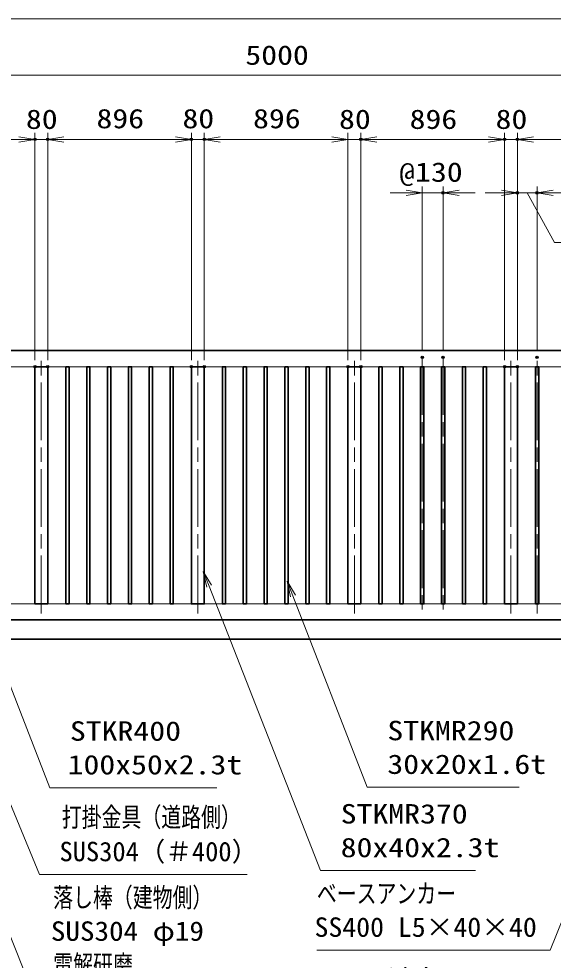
# Model space of a CAD drawing. Units: millimetres at full size. Extents: x -11880 to 11880, y -8400 to 8400.
# Drawn here: x 754 to 4085, y -2657 to 3217 of the extents above; entities that cross this region are included whole.
import ezdxf
from ezdxf.enums import TextEntityAlignment as Align

# ---------------------------------------------------------------- set-up
doc = ezdxf.new("R2010")
doc.units = ezdxf.units.MM
doc.header["$LTSCALE"] = 30
doc.header["$PDMODE"] = 32
doc.header["$PDSIZE"] = 15
doc.linetypes.add('USER1', pattern=[18, 12, -1.5, 3, -1.5])
for name, color, linetype, lineweight in [('0-1_外形線', 7, 'Continuous', 35), ('0-2_軸線', 200, 'USER1', 15), ('0-4_寸法線', 4, 'Continuous', 18), ('0-5_0', 7, 'Continuous', 18)]:
    doc.layers.add(name, color=color, linetype=linetype, lineweight=lineweight)
doc.layers.add('0-6_Defpoints', color=7, linetype='Continuous')
doc.styles.add('ＭＳ ゴシック', font='')
doc.styles.get('ＭＳ ゴシック').set_extended_font_data('MS Gothic')

# ---------------------------------------------------------------- blocks, each defined once
blk = doc.blocks.new('S287')
at = {"layer": '0-4_寸法線'}
for points in [[(2363129.7, 80263127.9), (2331857.7, 80263127.9), (2320116.3, 80293390.3), (2319031.2, 80296187.2)], [(2320582.5, 80293571.2), (2319031.2, 80296187.2), (2319650.2, 80293209.5)]]:
    blk.add_lwpolyline(points, dxfattribs=at)
at = {"layer": '0-4_寸法線', "color": 254, "style": 'ＭＳ ゴシック', "width": 1.2}
for s, p in [('STKR400', (2335625.7, 80270828.4)), ('100x50x2.3t', (2335193.7, 80264528.4))]:
    blk.add_text(s, height=3637, dxfattribs=at).set_placement(p, align=Align.BOTTOM_LEFT)
blk = doc.blocks.new('S288')
at = {"layer": '0-4_寸法線'}
for points in [[(2419621.1, 80263216.2), (2391229.1, 80263216.2), (2377345, 80299018.6), (2376260.3, 80301815.7)], [(2377811.1, 80299199.4), (2376260.3, 80301815.7), (2376878.8, 80298837.9)]]:
    blk.add_lwpolyline(points, dxfattribs=at)
at = {"layer": '0-4_寸法線', "color": 254, "style": 'ＭＳ ゴシック', "width": 1.2}
for s, p in [('STKMR290', (2394997.1, 80270916.7)), ('30x20x1.6t', (2394997.1, 80264616.7))]:
    blk.add_text(s, height=3637, dxfattribs=at).set_placement(p, align=Align.BOTTOM_LEFT)
blk = doc.blocks.new('S289')
at = {"layer": '0-4_寸法線'}
for points in [[(2411468.3, 80247630), (2382500.3, 80247630), (2361668.8, 80300831.9), (2360575, 80303625.3)], [(2362134.3, 80301014.2), (2360575, 80303625.3), (2361203.2, 80300649.6)]]:
    blk.add_lwpolyline(points, dxfattribs=at)
at = {"layer": '0-4_寸法線', "color": 254, "style": 'ＭＳ ゴシック', "width": 1.2}
for s, p in [('STKMR370', (2386268.3, 80255330.5)), ('80x40x2.3t', (2386268.3, 80249030.5))]:
    blk.add_text(s, height=3637, dxfattribs=at).set_placement(p, align=Align.BOTTOM_LEFT)
blk = doc.blocks.new('_Open')
at = {"layer": '0-5_0', "color": 4}
blk.add_line((-30, 5), (0, 0), dxfattribs=at)
blk.add_lwpolyline([(-30, -5), (0, 0), (-30, 0)], dxfattribs=at)
blk = doc.blocks.new('S297')
at = {"layer": '0-4_寸法線'}
for points in [[(2359682.2, 80225677), (2328295, 80225677), (2302876.5, 80289715.5), (2301769.8, 80292503.9)], [(2303341.3, 80289900), (2301769.8, 80292503.9), (2302411.8, 80289531)]]:
    blk.add_lwpolyline(points, dxfattribs=at)
at = {"layer": '0-4_寸法線', "color": 254, "style": 'ＭＳ ゴシック'}
for s, width, p in [('落し棒（建物側）', 0.75, (2332495, 80239677.6)), ('SUS304 φ19', 1.1, (2332063, 80233377.6)), ('電解研磨', 0.75, (2332495, 80227077.6))]:
    blk.add_text(s, height=3637, dxfattribs=dict(at, width=width)).set_placement(p, align=Align.BOTTOM_LEFT)
blk = doc.blocks.new('S300')
at = {"layer": '0-4_寸法線'}
for points in [[(2381806.7, 80232718.7), (2425462.7, 80232718.7), (2444943.2, 80281064.2), (2446064.4, 80283846.8)], [(2445407, 80280877.3), (2446064.4, 80283846.8), (2444479.4, 80281251.1)]]:
    blk.add_lwpolyline(points, dxfattribs=at)
at = {"layer": '0-4_寸法線', "color": 254, "style": 'ＭＳ ゴシック'}
for s, width, p in [('ベースアンカー', 0.75, (2381806.7, 80240419.3)), ('SS400 L5×40×40', 1.05, (2381374.7, 80234119.3))]:
    blk.add_text(s, height=3637, dxfattribs=dict(at, width=width)).set_placement(p, align=Align.BOTTOM_LEFT)
blk = doc.blocks.new('S301')
at = {"layer": '0-4_寸法線'}
for points in [[(2386967.7, 80222899.4), (2431055.7, 80222899.4), (2446164.3, 80259579.7), (2447306.8, 80262353.6)], [(2446626.6, 80259389.3), (2447306.8, 80262353.6), (2445701.9, 80259770.1)]]:
    blk.add_lwpolyline(points, dxfattribs=at)
at = {"layer": '0-4_寸法線', "color": 254, "style": 'ＭＳ ゴシック', "width": 0.95}
blk.add_text('異形丸鋼 SD295 D16', height=3637, dxfattribs=at).set_placement((2386967.7, 80224300), align=Align.BOTTOM_LEFT)
blk = doc.blocks.new('S304')
at = {"layer": '0-4_寸法線'}
for points in [[(2368783.6, 80246872.2), (2329908.4, 80246872.2), (2301930.9, 80314736.4), (2300787.5, 80317509.9)], [(2302393.2, 80314926.9), (2300787.5, 80317509.9), (2301468.6, 80314545.8)]]:
    blk.add_lwpolyline(points, dxfattribs=at)
at = {"layer": '0-4_寸法線', "color": 254, "style": 'ＭＳ ゴシック', "width": 0.75}
blk.add_text('打掛金具（道路側）', height=3637, dxfattribs=at).set_placement((2334108.4, 80254724), align=Align.BOTTOM_LEFT)
at = {"layer": '0-4_寸法線', "color": 254, "style": 'ＭＳ ゴシック'}
blk.add_text('SUS304（＃400）', height=3637, dxfattribs=at).set_placement((2333676.4, 80248272.8), align=Align.BOTTOM_LEFT)

msp = doc.modelspace()

# ---------------------------------------------------------------- linework, layer by layer
at = {"layer": '0-1_外形線'}
for p, q in [((4858.04, 1146.63), (-141.96, 1146.63)), ((-141.96, -533.37), (4858.04, -533.37)), ((-864.96, -653.37), (5588.04, -653.37))]:
    msp.add_line(p, q, dxfattribs=at)
for points in [[(934.04, 1046.63), (854.04, 1046.63), (854.04, -433.37), (934.04, -433.37)], [(1067.04, -433.37), (1047.04, -433.37), (1047.04, 1046.63), (1067.04, 1046.63)], [(1177.04, -433.37), (1197.04, -433.37), (1197.04, 1046.63), (1177.04, 1046.63)], [(1307.04, -433.37), (1327.04, -433.37), (1327.04, 1046.63), (1307.04, 1046.63)], [(1437.04, -433.37), (1457.04, -433.37), (1457.04, 1046.63), (1437.04, 1046.63)], [(1567.04, -433.37), (1587.04, -433.37), (1587.04, 1046.63), (1567.04, 1046.63)], [(1697.04, -433.37), (1717.04, -433.37), (1717.04, 1046.63), (1697.04, 1046.63)], [(1910.04, 1046.63), (1830.04, 1046.63), (1830.04, -433.37), (1910.04, -433.37)], [(2043.04, -433.37), (2023.04, -433.37), (2023.04, 1046.63), (2043.04, 1046.63)], [(2153.04, -433.37), (2173.04, -433.37), (2173.04, 1046.63), (2153.04, 1046.63)], [(2283.04, -433.37), (2303.04, -433.37), (2303.04, 1046.63), (2283.04, 1046.63)], [(2413.04, -433.37), (2433.04, -433.37), (2433.04, 1046.63), (2413.04, 1046.63)], [(2543.04, -433.37), (2563.04, -433.37), (2563.04, 1046.63), (2543.04, 1046.63)], [(2673.04, -433.37), (2693.04, -433.37), (2693.04, 1046.63), (2673.04, 1046.63)], [(2886.04, 1046.63), (2806.04, 1046.63), (2806.04, -433.37), (2886.04, -433.37)], [(3019.04, -433.37), (2999.04, -433.37), (2999.04, 1046.63), (3019.04, 1046.63)], [(3129.04, -433.37), (3149.04, -433.37), (3149.04, 1046.63), (3129.04, 1046.63)], [(3259.04, -433.37), (3279.04, -433.37), (3279.04, 1046.63), (3259.04, 1046.63)], [(3389.04, -433.37), (3409.04, -433.37), (3409.04, 1046.63), (3389.04, 1046.63)], [(3519.04, -433.37), (3539.04, -433.37), (3539.04, 1046.63), (3519.04, 1046.63)], [(3649.04, -433.37), (3669.04, -433.37), (3669.04, 1046.63), (3649.04, 1046.63)], [(3862.04, 1046.63), (3782.04, 1046.63), (3782.04, -433.37), (3862.04, -433.37)], [(3995.04, -433.37), (3975.04, -433.37), (3975.04, 1046.63), (3995.04, 1046.63)]]:
    msp.add_lwpolyline(points, close=True, dxfattribs=at)
at = {"layer": '0-2_軸線'}
for p, q in [((894.04, -492.37), (894.04, 1105.63)), ((1870.04, -492.37), (1870.04, 1105.63)), ((2846.04, -492.37), (2846.04, 1105.63)), ((3269.04, 1105.63), (3269.04, -492.37)), ((3399.04, 1105.63), (3399.04, -492.37)), ((3822.04, -492.37), (3822.04, 1105.63)), ((3985.04, -492.37), (3985.04, 1105.63))]:
    msp.add_line(p, q, dxfattribs=at)
at = {"layer": '0-4_寸法線'}
for p, q in [((-264.96, 3217.2), (4988.04, 3217.2)), ((-141.96, 2865.19), (4858.04, 2865.19)), ((854.04, 1086.63), (854.04, 2505.19)), ((854.04, 1086.63), (854.04, 2505.19)), ((934.04, 1086.63), (934.04, 2505.19)), ((934.04, 1086.63), (934.04, 2505.19)), ((1830.04, 1086.63), (1830.04, 2505.19)), ((1830.04, 1086.63), (1830.04, 2505.19)), ((1910.04, 1086.63), (1910.04, 2505.19)), ((1910.04, 1086.63), (1910.04, 2505.19)), ((2806.04, 1086.63), (2806.04, 2505.19)), ((2806.04, 1086.63), (2806.04, 2505.19)), ((2886.04, 1086.63), (2886.04, 2505.19)), ((2886.04, 1086.63), (2886.04, 2505.19)), ((3782.04, 1086.63), (3782.04, 2505.19)), ((3782.04, 1086.63), (3782.04, 2505.19)), ((3862.04, 1086.63), (3862.04, 2505.19)), ((3862.04, 1086.63), (3862.04, 2505.19)), ((-41.96, 2465.19), (854.04, 2465.19)), ((854.04, 2465.19), (934.04, 2465.19)), ((1830.04, 2465.19), (934.04, 2465.19)), ((1034.04, 2465.19), (1134.04, 2465.19)), ((1730.04, 2465.19), (1630.04, 2465.19)), ((1910.04, 2465.19), (1830.04, 2465.19)), ((2806.04, 2465.19), (1910.04, 2465.19)), ((2010.04, 2465.19), (2110.04, 2465.19)), ((2706.04, 2465.19), (2606.04, 2465.19)), ((2806.04, 2465.19), (2886.04, 2465.19)), ((2886.04, 2465.19), (3782.04, 2465.19)), ((2986.04, 2465.19), (3086.04, 2465.19)), ((3682.04, 2465.19), (3582.04, 2465.19)), ((3782.04, 2465.19), (3862.04, 2465.19)), ((3862.04, 2465.19), (4758.04, 2465.19)), ((3962.04, 2465.19), (4062.04, 2465.19)), ((3169.04, 2131.37), (3069.04, 2131.37)), ((3269.04, 1145.63), (3269.04, 2171.37)), ((3269.04, 2131.37), (3399.04, 2131.37)), ((3399.04, 1145.63), (3399.04, 2171.37)), ((3499.04, 2131.37), (3599.04, 2131.37)), ((3762.04, 2131.37), (3662.04, 2131.37)), ((3862.04, 1086.63), (3862.04, 2171.37)), ((3985.04, 2131.37), (3862.04, 2131.37)), ((3985.04, 1145.63), (3985.04, 2171.37)), ((3985.04, 1145.63), (3985.04, 2171.37)), ((4635.04, 2131.37), (3985.04, 2131.37))]:
    msp.add_line(p, q, dxfattribs=at)
msp.add_lwpolyline([(3923.54, 2131.37), (4092.83, 1822.37), (4441.63, 1822.37)], dxfattribs=at)
at = {"layer": '0-5_0'}
msp.add_line((-41.96, 1046.63), (4758.04, 1046.63), dxfattribs=at)
msp.add_lwpolyline([(4758.04, 1046.63), (4758.04, -433.37), (-41.96, -433.37), (-41.96, -212.87)], dxfattribs=at)
at = {"layer": '0-6_Defpoints'}
for p in [(854.04, 2465.19), (934.04, 2465.19), (1830.04, 2465.19), (1910.04, 2465.19), (2886.04, 2465.19), (3782.04, 2465.19), (3862.04, 2465.19), (3399.04, 2131.37), (3862.04, 2131.37), (3985.04, 2131.37), (3269.04, 1105.63), (3399.04, 1105.63), (3985.04, 1105.63), (854.04, 1046.63), (934.04, 1046.63), (1830.04, 1046.63), (1910.04, 1046.63), (2806.04, 1046.63), (2886.04, 1046.63), (3782.04, 1046.63), (3862.04, 1046.63)]:
    msp.add_point(p, dxfattribs=at)

# ---------------------------------------------------------------- block references
at = {"layer": '0-4_寸法線'}
for name, p, xscale, yscale in [('_Open', (854.04, 2465.19), 3.333333, 3.333333), ('_Open', (854.04, 2465.19), 3.333333, 3.333333), ('_Open', (1830.04, 2465.19), 3.333333, 3.333333), ('_Open', (1830.04, 2465.19), 3.333333, 3.333333), ('_Open', (2806.04, 2465.19), 3.333333, 3.333333), ('_Open', (2806.04, 2465.19), 3.333333, 3.333333), ('_Open', (3782.04, 2465.19), 3.333333, 3.333333), ('_Open', (3782.04, 2465.19), 3.333333, 3.333333), ('_Open', (3269.04, 2131.37), 3.333333, 3.333333), ('_Open', (3862.04, 2131.37), 3.333333, 3.333333), ('S304', (-76781.76, -2677017.73), 0.03333333, 0.03333333), ('S289', (-76781.76, -2677017.73), 0.03333333, 0.03333333), ('S288', (-76781.76, -2677017.73), 0.03333333, 0.03333333), ('S287', (-76781.76, -2677017.73), 0.03333333, 0.03333333), ('S297', (-76781.76, -2677017.73), 0.03333333, 0.03333333), ('S300', (-76781.76, -2677017.73), 0.03333333, 0.03333333), ('S301', (-76781.76, -2677017.73), 0.03333333, 0.03333333)]:
    msp.add_blockref(name, p, dxfattribs=dict(at, xscale=xscale, yscale=yscale))
at = {"layer": '0-4_寸法線', "xscale": 3.333333, "yscale": 3.333333, "rotation": 180}
for p in [(934.04, 2465.19), (934.04, 2465.19), (1910.04, 2465.19), (1910.04, 2465.19), (2886.04, 2465.19), (2886.04, 2465.19), (3862.04, 2465.19), (3862.04, 2465.19), (3399.04, 2131.37), (3985.04, 2131.37), (3985.04, 2131.37)]:
    msp.add_blockref('_Open', p, dxfattribs=at)

# ---------------------------------------------------------------- texts
at = {"layer": '0-4_寸法線', "color": 254, "style": 'ＭＳ ゴシック', "width": 1.2}
for s, p in [('5000', (2166.04, 2893.87)), ('80', (798.04, 2493.87)), ('896', (1238.04, 2497.87)), ('80', (1774.04, 2497.87)), ('896', (2214.04, 2497.87)), ('80', (2750.04, 2493.87)), ('896', (3190.04, 2493.87)), ('80', (3726.04, 2493.87)), ('@130', (3125.24, 2164.06))]:
    msp.add_text(s, height=121.2, dxfattribs=at).set_placement(p, align=Align.BOTTOM_LEFT)

doc.saveas('drawing.dxf')
